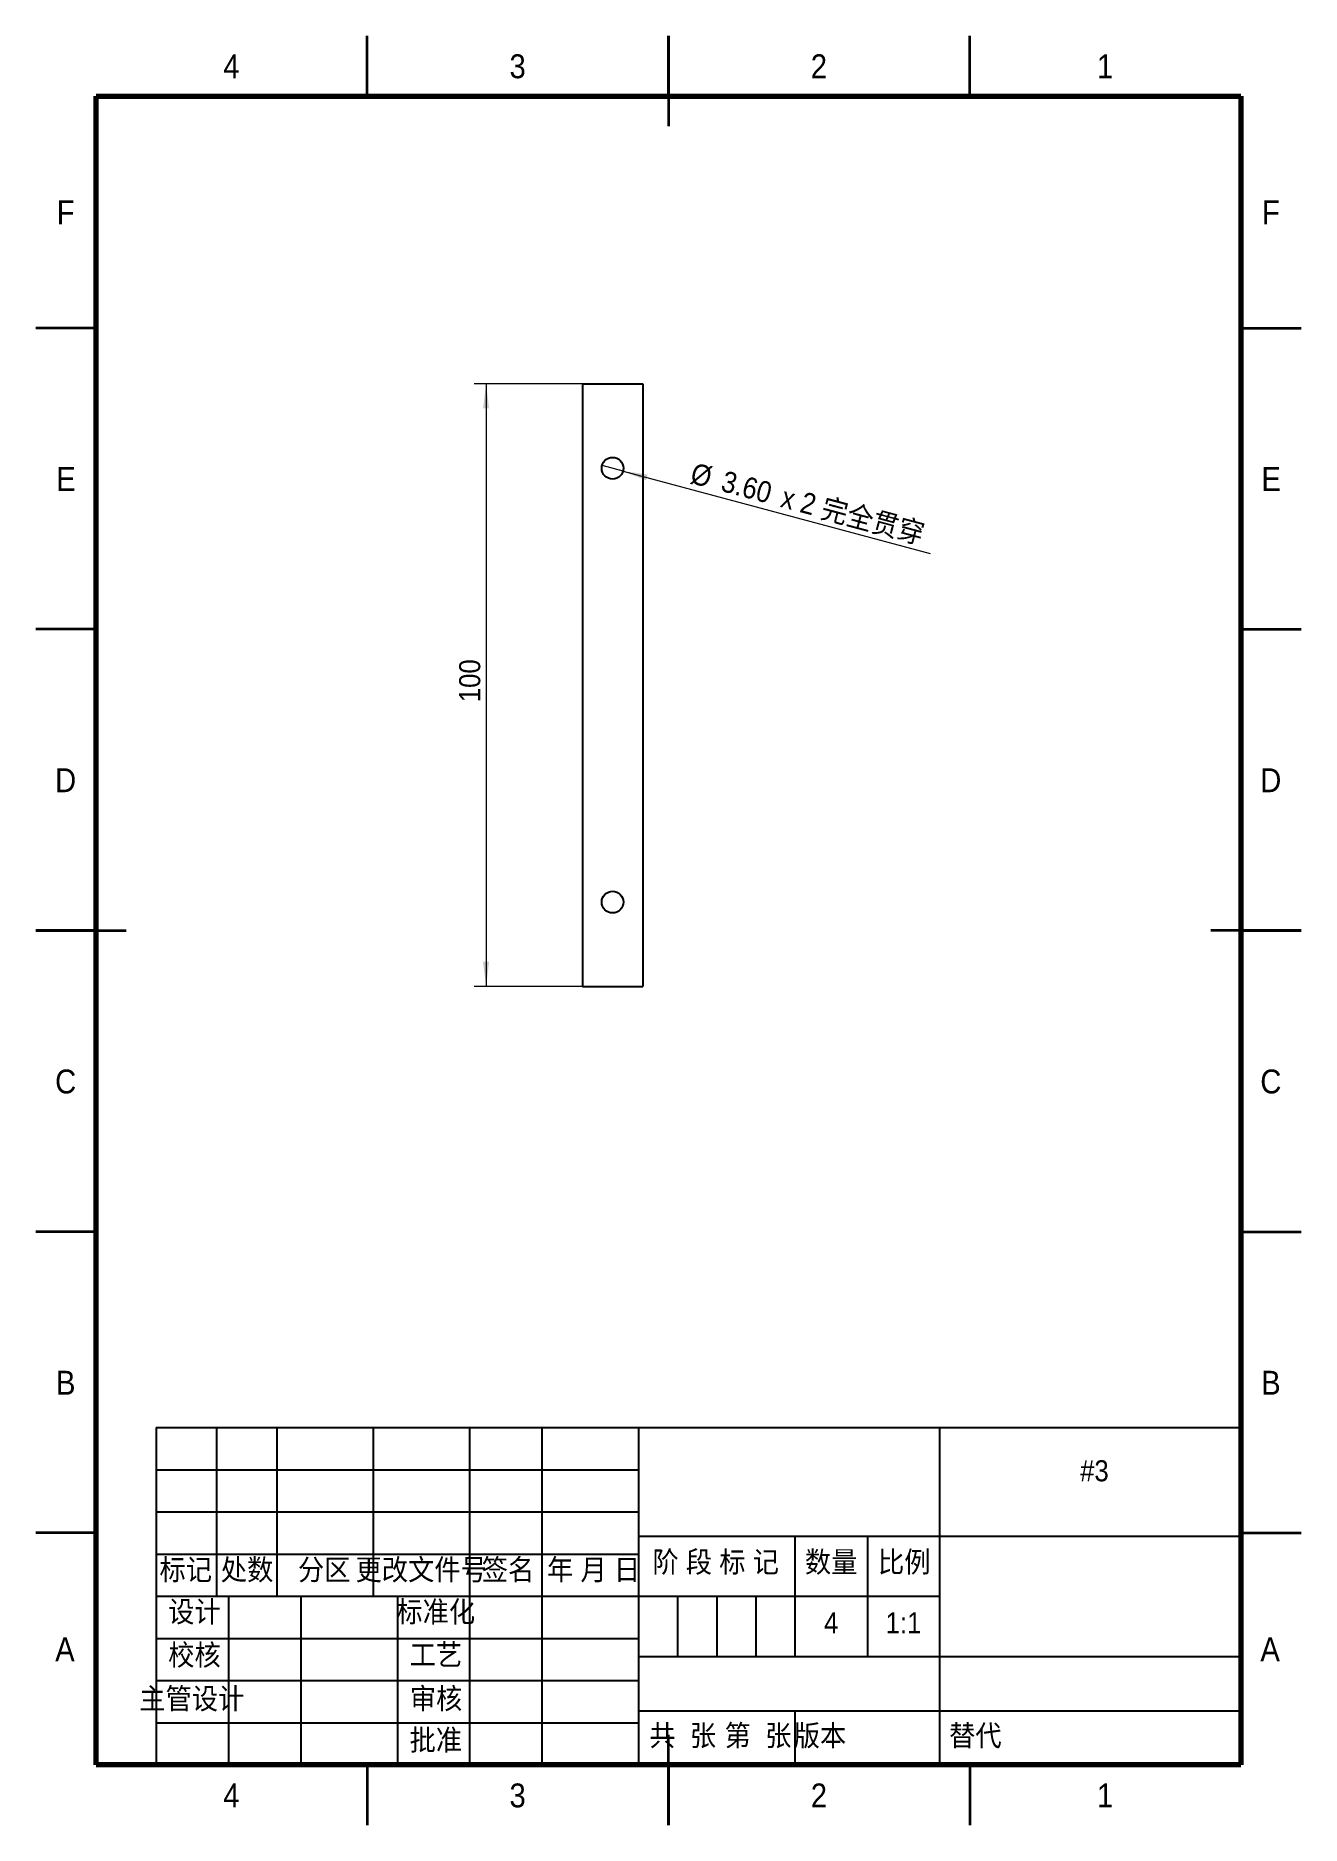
# Model space of a CAD drawing. Header units: millimetres. Extents: x 0 to 210, y 0 to 297.
import ezdxf

# ---------------------------------------------------------------- set-up
doc = ezdxf.new("R2010")
doc.units = ezdxf.units.MM
for name, color, linetype in [('10', 7, 'Continuous'), ('5', 7, 'Continuous'), ('SLD-0', 7, 'Continuous')]:
    doc.layers.add(name, color=color, linetype=linetype)
doc.styles.add('SLDTEXTSTYLE0', font='GOTHIC.TTF', dxfattribs={"width": 0.913})
doc.styles.add('SLDTEXTSTYLE1', font='GOTHIC.TTF', dxfattribs={"width": 0.913, "bigfont": 'bigfont'})
doc.dimstyles.new('SLDDIMSTYLE0', dxfattribs={"dimtxt": 3.5, "dimasz": 4.08, "dimexe": 0, "dimexo": 0.0625, "dimgap": 0.875, "dimtad": 1, "dimrnd": 1e-09, "dimzin": 4, "dimdsep": 46, "dimtxsty": 'SLDTEXTSTYLE0', "dimblk1": 'NONE', "dimsah": 1, "dimcen": 0, "dimadec": 0, "dimazin": 1, "dimtfac": 1, "dimtmove": 0, "dimatfit": 3, "dimldrblk": 'NONE', "dimfxl": 1, "dimfrac": 2, "dimtolj": 1, "dimtzin": 12, "dimarcsym": 0})
doc.dimstyles.new('SLDDIMSTYLE1', dxfattribs={"dimtxt": 3.5, "dimasz": 4.08, "dimexe": 0, "dimexo": 0.0625, "dimgap": 0.875, "dimtad": 1, "dimdec": 0, "dimrnd": 1e-09, "dimzin": 12, "dimdsep": 46, "dimtxsty": 'SLDTEXTSTYLE0', "dimsah": 1, "dimcen": 0.09, "dimadec": 0, "dimazin": 3, "dimtfac": 1, "dimtdec": 0, "dimtofl": 0, "dimtmove": 0, "dimatfit": 3, "dimfxl": 1, "dimfrac": 2, "dimtolj": 1, "dimtzin": 12, "dimarcsym": 0})

# ---------------------------------------------------------------- blocks, each defined once
blk = doc.blocks.new('_D')
at = {"color": 7, "linetype": 'Continuous', "lineweight": 0}
for q in [(93.99, 225.68), (148.43, 211.09)]:
    blk.add_line((97.46, 224.75), q, dxfattribs=at)
at = {"color": 7, "linetype": 'Continuous', "lineweight": 18}
blk.add_solid([(97.46, 224.75), (101.27, 223.21), (101.54, 224.19)], dxfattribs=at)
at = {"color": 7, "linetype": 'Continuous', "lineweight": 18, "char_height": 3.5, "attachment_point": 1, "rotation": 345}
for s, insert, style in [('%%c', (109.31, 226.2), 'SLDTEXTSTYLE0'), ('3.60', (114.42, 224.88), 'SLDTEXTSTYLE0'), (' x 2 完全贯穿', (123.16, 222.54), 'SLDTEXTSTYLE1')]:
    blk.add_mtext(s, dxfattribs=dict(at, insert=insert, style=style))
blk = doc.blocks.new('_None')
blk = doc.blocks.new('_D_1')
at = {"color": 7, "linetype": 'Continuous', "lineweight": 0}
for p, q in [((90.73, 239.22), (72.73, 239.22)), ((74.73, 239.22), (74.73, 139.22)), ((90.73, 139.22), (72.73, 139.22))]:
    blk.add_line(p, q, dxfattribs=at)
at = {"color": 7, "linetype": 'Continuous', "lineweight": 18}
for points in [[(74.73, 239.22), (74.22, 235.14), (75.23, 235.14)], [(74.73, 139.22), (75.23, 143.3), (74.22, 143.3)]]:
    blk.add_solid(points, dxfattribs=at)
at = {"color": 7, "linetype": 'Continuous', "lineweight": 18, "insert": (70.26, 186.39), "char_height": 3.5, "attachment_point": 1, "rotation": 90, "style": 'SLDTEXTSTYLE0'}
blk.add_mtext('100', dxfattribs=at)

msp = doc.modelspace()

# ---------------------------------------------------------------- linework, layer by layer
at = {"color": 7, "linetype": 'Continuous', "lineweight": 35}
for p, q in [((55, 287), (55, 297)), ((105, 297), (105, 282)), ((105, 287), (105, 297)), ((155, 287), (155, 297)), ((10, 248.5), (0, 248.5)), ((200, 248.5), (210, 248.5)), ((10, 198.5), (0, 198.5)), ((200, 198.5), (210, 198.5)), ((0, 148.5), (15, 148.5)), ((10, 148.5), (0, 148.5)), ((210, 148.5), (195, 148.5)), ((200, 148.5), (210, 148.5)), ((10, 98.5), (0, 98.5)), ((200, 98.5), (210, 98.5)), ((10, 48.5), (0, 48.5)), ((200, 48.5), (210, 48.5)), ((105, 0), (105, 15)), ((55, 10), (55, 0)), ((105, 10), (105, 0)), ((155, 10), (155, 0))]:
    msp.add_line(p, q, dxfattribs=at)
at = {"color": 7, "linetype": 'Continuous', "lineweight": 70}
for p, q in [((10, 10), (10, 287)), ((10, 287), (200, 287)), ((200, 287), (200, 10)), ((200, 10), (10, 10))]:
    msp.add_line(p, q, dxfattribs=at)
at = {"color": 7, "linetype": 'Continuous', "lineweight": 25}
for p, q in [((90.726, 239.218), (90.726, 139.218)), ((90.726, 239.218), (100.726, 239.218)), ((100.726, 239.218), (100.726, 139.218)), ((90.726, 139.218), (100.726, 139.218))]:
    msp.add_line(p, q, dxfattribs=at)
for centre in [(95.726, 225.218), (95.726, 153.218)]:
    msp.add_circle(centre, 1.8, dxfattribs=at)
at = {"layer": '10', "color": 7, "lineweight": 25}
for p, q in [((30, 66), (30, 38)), ((40, 66), (40, 38)), ((56, 66), (56, 38)), ((72, 66), (72, 10)), ((84, 66), (84, 10)), ((100, 66), (100, 10)), ((150, 66), (150, 38)), ((100, 48), (200, 48)), ((125.986, 48), (125.986, 28)), ((138, 48), (138, 28)), ((20, 45), (100, 45)), ((20, 38), (150, 38)), ((32, 38), (32, 10)), ((44, 38), (44, 10)), ((60, 38), (60, 10)), ((150, 38), (150, 10)), ((20, 31), (100, 31)), ((100, 28), (200, 28)), ((20, 24), (100, 24)), ((100, 19), (200, 19)), ((20, 17), (100, 17))]:
    msp.add_line(p, q, dxfattribs=at)
at = {"layer": '10', "color": 7}
for p, q in [((20, 59), (100, 59)), ((20, 52), (100, 52))]:
    msp.add_line(p, q, dxfattribs=at)
at = {"layer": '5', "color": 7, "lineweight": 25}
for q in [(200, 66), (20, 10)]:
    msp.add_line((20, 66), q, dxfattribs=at)
at = {"layer": 'SLD-0'}
for p, q in [((106.5, 38), (106.5, 28)), ((113, 38), (113, 28)), ((119.5, 38), (119.5, 28))]:
    msp.add_line(p, q, dxfattribs=at)
at = {"layer": 'SLD-0', "lineweight": 25}
msp.add_line((125.986, 19), (125.986, 10), dxfattribs=at)

# ---------------------------------------------------------------- texts
at = {"color": 7, "linetype": 'Continuous', "lineweight": 0, "char_height": 3.969, "attachment_point": 2, "style": 'SLDTEXTSTYLE0'}
for s, insert in [('4', (32.46, 293.925)), ('3', (79.96, 293.925)), ('2', (129.96, 293.925)), ('1', (177.46, 293.925)), ('F', (4.958, 269.675)), ('F', (204.958, 269.675)), ('E', (5.008, 225.425)), ('E', (205.008, 225.425)), ('D', (4.953, 175.425)), ('D', (204.953, 175.425)), ('C', (4.959, 125.425)), ('C', (204.959, 125.425)), ('B', (4.971, 75.425)), ('B', (204.971, 75.425)), ('A', (4.84, 31.175)), ('A', (204.84, 31.175)), ('4', (32.46, 6.925)), ('3', (79.96, 6.925)), ('2', (129.96, 6.925)), ('1', (177.46, 6.925))]:
    msp.add_mtext(s, dxfattribs=dict(at, insert=insert))
at = {"layer": '10', "char_height": 3.5, "attachment_point": 2}
for s, insert, style in [('#3', (175.681, 60.58), 'SLDTEXTSTYLE0'), ('标记', (24.891, 44.176), 'SLDTEXTSTYLE1'), ('处数', (35.062, 44.176), 'SLDTEXTSTYLE1'), ('分区', (47.869, 44.176), 'SLDTEXTSTYLE1'), ('更改文件号', (63.961, 44.176), 'SLDTEXTSTYLE1'), ('签名', (78.363, 44.176), 'SLDTEXTSTYLE1'), ('年 月 日', (92.565, 44.176), 'SLDTEXTSTYLE1'), ('阶 段 标 记', (112.83, 45.453), 'SLDTEXTSTYLE1'), ('数量', (132, 45.453), 'SLDTEXTSTYLE1'), ('比例', (144.131, 45.453), 'SLDTEXTSTYLE1'), ('设计', (26.329, 37.193), 'SLDTEXTSTYLE1'), ('标准化', (66.377, 37.193), 'SLDTEXTSTYLE1'), ('4', (131.989, 35.338), 'SLDTEXTSTYLE0'), ('1:1', (143.992, 35.338), 'SLDTEXTSTYLE0'), ('校核', (26.331, 30.015), 'SLDTEXTSTYLE1'), ('工艺', (66.405, 30.057), 'SLDTEXTSTYLE1'), ('主管设计', (25.885, 22.763), 'SLDTEXTSTYLE1'), ('审核', (66.421, 22.789), 'SLDTEXTSTYLE1'), ('批准', (66.387, 15.9), 'SLDTEXTSTYLE1'), ('共  张 ', (107.355, 16.66), 'SLDTEXTSTYLE1'), ('第  张', (119.854, 16.66), 'SLDTEXTSTYLE1'), ('版本', (130.138, 16.634), 'SLDTEXTSTYLE1')]:
    msp.add_mtext(s, dxfattribs=dict(at, insert=insert, style=style))
at = {"layer": 'SLD-0', "insert": (151.561, 16.634), "char_height": 3.5, "attachment_point": 1, "style": 'SLDTEXTSTYLE1'}
msp.add_mtext('替代', dxfattribs=at)

# ---------------------------------------------------------------- dimensions: what is measured, and where the dimension line sits
at = {"color": 7, "linetype": 'Continuous', "lineweight": 18}
dim = msp.add_linear_dim(base=(74.726, 139.218), p1=(90.726, 239.218), p2=(90.726, 139.218), angle=90, dimstyle='SLDDIMSTYLE1', dxfattribs=at)
dim.commit()
dim.dimension.update_dxf_attribs({"geometry": '_D_1', "text_midpoint": (74.726, 190.27), "dimtype": 160})
dim = msp.add_diameter_dim_2p(p1=(93.988, 225.683), p2=(97.465, 224.752), text='<> x 2 完全贯穿', dimstyle='SLDDIMSTYLE0', dxfattribs=at)
dim.commit()
dim.dimension.update_dxf_attribs({"geometry": '_D', "text_midpoint": (128.405, 216.461), "dimtype": 163})

doc.saveas('drawing.dxf')
